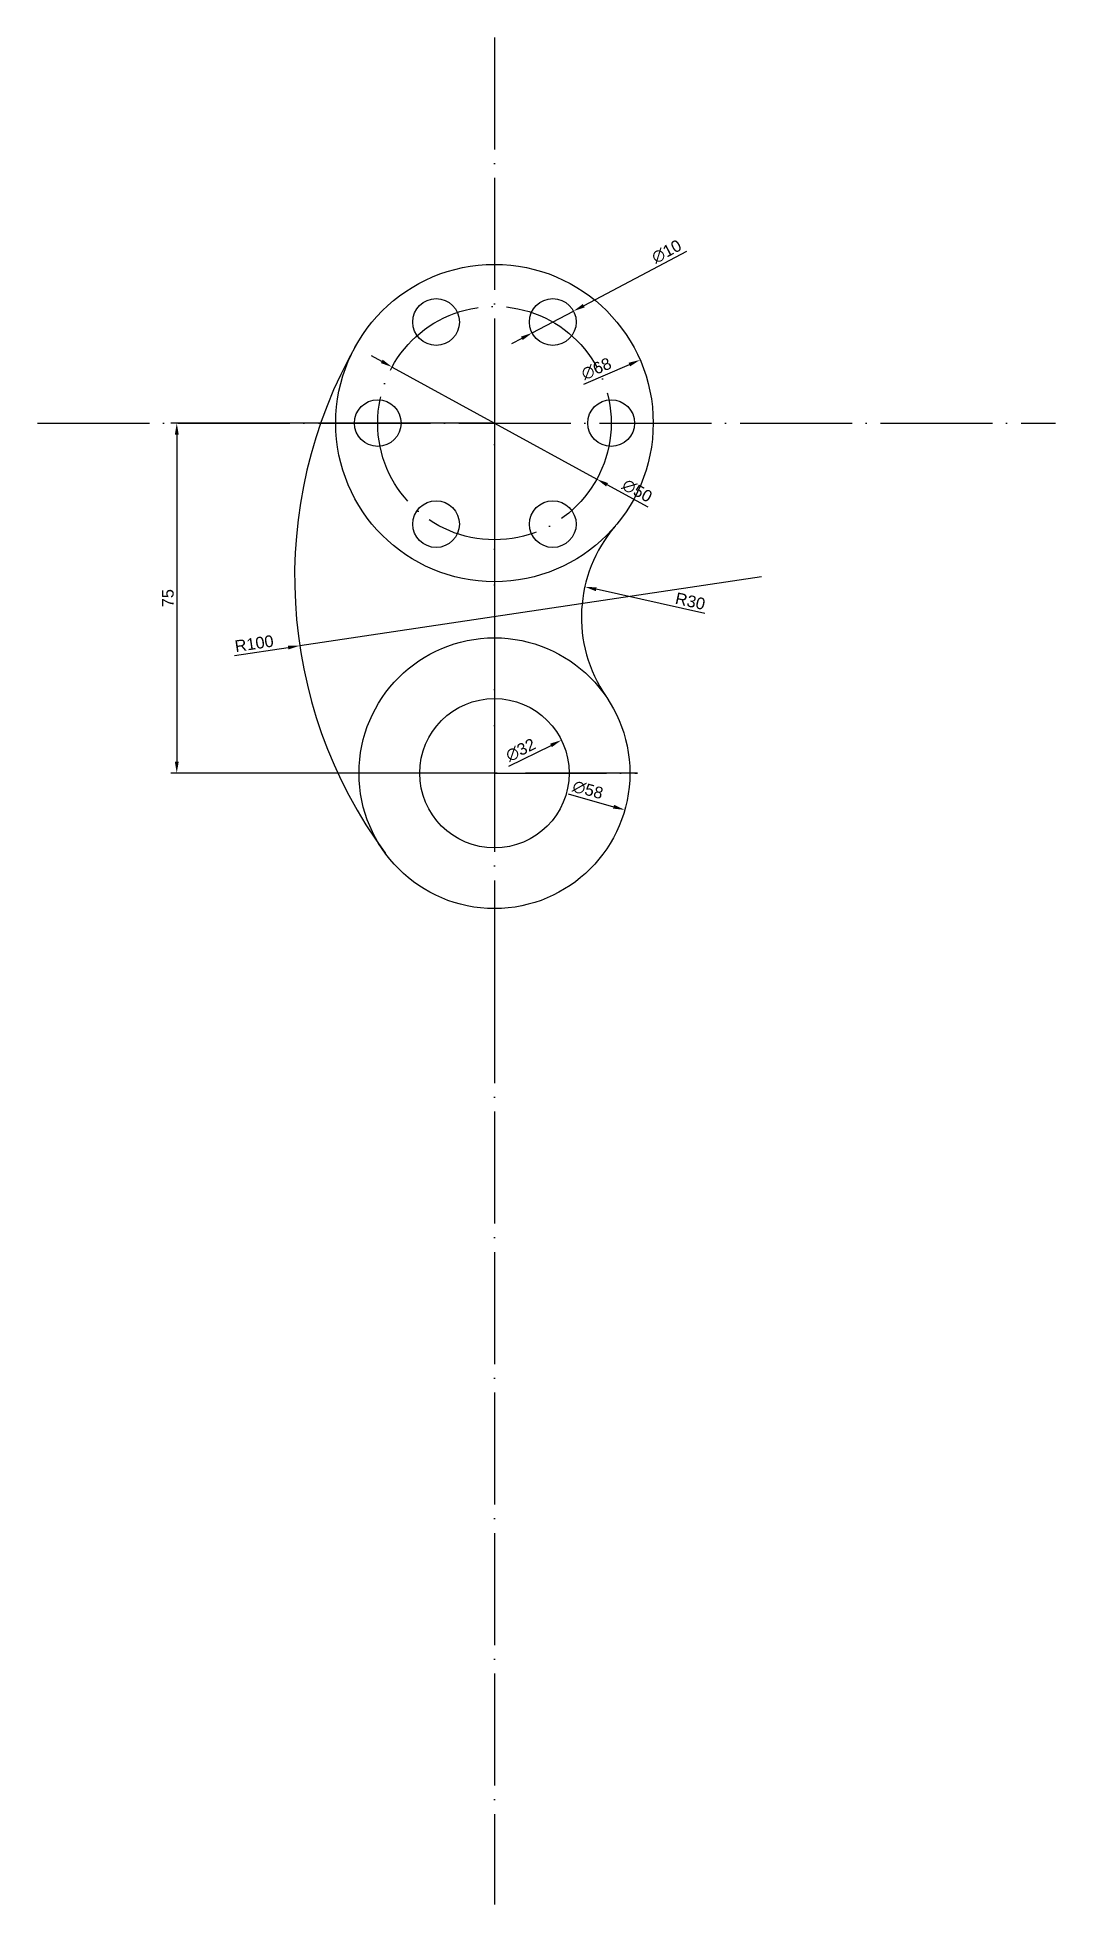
# Model space of a CAD drawing. Header units: millimetres. Extents: x 2606 to 2824, y 1866 to 2266.
import ezdxf

# ---------------------------------------------------------------- set-up
doc = ezdxf.new("R2010")
doc.units = ezdxf.units.MM
doc.linetypes.add('ACAD_ISO04W100', pattern=[30, 24, -3, 0, -3])
doc.layers.add('axis', color=30, linetype='ACAD_ISO04W100')
doc.layers.add('conture', color=10, linetype='Continuous', lineweight=30)
doc.layers.add('sizes', color=90, linetype='Continuous', lineweight=13)
doc.styles.get("Standard").update_dxf_attribs({"font": 'arial.ttf'})
doc.dimstyles.new('ISO-25', dxfattribs={"dimtxt": 2.5, "dimasz": 2.5, "dimexe": 1.25, "dimexo": 0.625, "dimtad": 1, "dimtxsty": 'Standard', "dimcen": 2.5, "dimadec": 0, "dimazin": 0, "dimtfac": 1, "dimtmove": 0, "dimatfit": 3, "dimfxl": 1, "dimarcsym": 0})

# ---------------------------------------------------------------- blocks, each defined once
blk = doc.blocks.new('*D4')
at = {"layer": 'sizes', "color": 0, "lineweight": -2, "transparency": 16777216}
blk.add_line((2722.89, 2191.78), (2732.63, 2196.01), dxfattribs=at)
at = {"layer": 'sizes', "color": 0, "transparency": 16777216}
blk.add_solid([(2732.47, 2196.39), (2732.8, 2195.63), (2734.93, 2197)], dxfattribs=at)
at = {"layer": 'sizes', "color": 0, "transparency": 16777216, "insert": (2725.57, 2195.1), "char_height": 2.5, "attachment_point": 5, "rotation": 23.4501}
blk.add_mtext('∅68', dxfattribs=at)
blk = doc.blocks.new('*D5')
at = {"layer": 'sizes', "color": 0, "lineweight": -2, "transparency": 16777216}
for p, q in [((2679.61, 2196.68), (2677.42, 2197.88)), ((2681.81, 2195.48), (2725.66, 2171.47)), ((2736.67, 2165.44), (2727.86, 2170.27))]:
    blk.add_line(p, q, dxfattribs=at)
at = {"layer": 'sizes', "color": 0, "transparency": 16777216}
for points in [[(2679.81, 2197.05), (2679.41, 2196.32), (2681.81, 2195.48)], [(2728.06, 2170.63), (2727.66, 2169.9), (2725.66, 2171.47)]]:
    blk.add_solid(points, dxfattribs=at)
at = {"layer": 'sizes', "color": 0, "transparency": 16777216, "insert": (2734.3, 2168.98), "char_height": 2.5, "attachment_point": 5, "rotation": 331.299}
blk.add_mtext('∅50', dxfattribs=at)
blk = doc.blocks.new('*D6')
at = {"layer": 'sizes', "color": 0, "lineweight": -2, "transparency": 16777216}
for p, q in [((2744.87, 2220.23), (2722.87, 2208.62)), ((2711.81, 2202.79), (2720.66, 2207.46)), ((2709.6, 2201.62), (2707.39, 2200.46))]:
    blk.add_line(p, q, dxfattribs=at)
at = {"layer": 'sizes', "color": 0, "transparency": 16777216}
for points in [[(2722.67, 2208.99), (2723.06, 2208.26), (2720.66, 2207.46)], [(2709.41, 2201.99), (2709.8, 2201.26), (2711.81, 2202.79)]]:
    blk.add_solid(points, dxfattribs=at)
at = {"layer": 'sizes', "color": 0, "transparency": 16777216, "insert": (2740.61, 2220.21), "char_height": 2.5, "attachment_point": 5, "rotation": 27.8168}
blk.add_mtext('∅10', dxfattribs=at)
blk = doc.blocks.new('*D7')
at = {"layer": 'sizes', "color": 0, "lineweight": -2, "transparency": 16777216}
for p, q in [((2703.11, 2183.47), (2634.44, 2183.47)), ((2635.69, 2180.97), (2635.69, 2110.97)), ((2703.11, 2108.47), (2634.44, 2108.47))]:
    blk.add_line(p, q, dxfattribs=at)
at = {"layer": 'sizes', "color": 0, "transparency": 16777216}
for points in [[(2635.27, 2180.97), (2636.11, 2180.97), (2635.69, 2183.47)], [(2635.27, 2110.97), (2636.11, 2110.97), (2635.69, 2108.47)]]:
    blk.add_solid(points, dxfattribs=at)
at = {"layer": 'sizes', "color": 0, "transparency": 16777216, "insert": (2633.79, 2145.97), "char_height": 2.5, "attachment_point": 5, "rotation": 90}
blk.add_mtext('75', dxfattribs=at)
blk = doc.blocks.new('*D8')
at = {"layer": 'sizes', "color": 0, "lineweight": -2, "transparency": 16777216}
blk.add_line((2748.79, 2142.67), (2725.53, 2147.87), dxfattribs=at)
at = {"layer": 'sizes', "color": 0, "transparency": 16777216}
blk.add_solid([(2725.62, 2148.27), (2725.44, 2147.46), (2723.09, 2148.41)], dxfattribs=at)
at = {"layer": 'sizes', "color": 0, "transparency": 16777216, "insert": (2745.68, 2145.32), "char_height": 2.5, "attachment_point": 5, "rotation": 347.4157}
blk.add_mtext('R30', dxfattribs=at)
blk = doc.blocks.new('*D9')
at = {"layer": 'sizes', "color": 0, "lineweight": -2, "transparency": 16777216}
for p, q in [((2760.93, 2150.54), (2662.03, 2135.77)), ((2648.03, 2133.68), (2659.56, 2135.4))]:
    blk.add_line(p, q, dxfattribs=at)
at = {"layer": 'sizes', "color": 0, "transparency": 16777216}
blk.add_solid([(2659.49, 2135.81), (2659.62, 2134.99), (2662.03, 2135.77)], dxfattribs=at)
at = {"layer": 'sizes', "color": 0, "transparency": 16777216, "insert": (2652.27, 2136.24), "char_height": 2.5, "attachment_point": 5, "rotation": 8.4937}
blk.add_mtext('R100', dxfattribs=at)
blk = doc.blocks.new('*D10')
at = {"layer": 'sizes', "color": 0, "lineweight": -2, "transparency": 16777216}
blk.add_line((2719.56, 2104.02), (2729.25, 2101.3), dxfattribs=at)
at = {"layer": 'sizes', "color": 0, "transparency": 16777216}
blk.add_solid([(2729.36, 2101.7), (2729.13, 2100.9), (2731.65, 2100.62)], dxfattribs=at)
at = {"layer": 'sizes', "color": 0, "transparency": 16777216, "insert": (2723.74, 2104.9), "char_height": 2.5, "attachment_point": 5, "rotation": 344.2893}
blk.add_mtext('∅58', dxfattribs=at)
blk = doc.blocks.new('*D11')
at = {"layer": 'sizes', "color": 0, "lineweight": -2, "transparency": 16777216}
blk.add_line((2706.85, 2110.01), (2715.85, 2114.44), dxfattribs=at)
at = {"layer": 'sizes', "color": 0, "transparency": 16777216}
blk.add_solid([(2715.66, 2114.81), (2716.03, 2114.07), (2718.09, 2115.55)], dxfattribs=at)
at = {"layer": 'sizes', "color": 0, "transparency": 16777216, "insert": (2709.36, 2113.44), "char_height": 2.5, "attachment_point": 5, "rotation": 26.2292}
blk.add_mtext('∅32', dxfattribs=at)

msp = doc.modelspace()

# ---------------------------------------------------------------- linework, layer by layer
at = {"layer": 'axis'}
for p, q in [((2703.735, 2266.103), (2703.735, 2066.103)), ((2605.83, 2183.474), (2823.938, 2183.474)), ((2703.735, 2183.474), (2703.735, 2108.474)), ((2734.406, 2108.474), (2674.35, 2108.474)), ((2703.735, 2108.474), (2734.406, 2108.474)), ((2703.735, 2066.103), (2703.735, 1866.103))]:
    msp.add_line(p, q, dxfattribs=at)
msp.add_circle((2703.735, 2183.474), 25, dxfattribs=at)
at = {"layer": 'conture'}
for centre, radius in [((2703.735, 2183.474), 34), ((2691.235, 2205.125), 5), ((2716.235, 2205.125), 5), ((2678.735, 2183.474), 5), ((2728.735, 2183.474), 5), ((2691.235, 2161.823), 5), ((2716.235, 2161.823), 5), ((2703.735, 2108.474), 29), ((2703.735, 2108.474), 16)]:
    msp.add_circle(centre, radius, dxfattribs=at)
for centre, radius, start, end in [((2760.931, 2150.541), 100, 150.06681, 216.33378), ((2752.371, 2141.874), 30, 139.4584, 214.47883)]:
    msp.add_arc(centre, radius, start, end, dxfattribs=at)

# ---------------------------------------------------------------- dimensions: what is measured, and where the dimension line sits
at = {"layer": 'sizes'}
for p1, p2, picture, middle in [((2711.813, 2202.791), (2720.658, 2207.458), '*D6', (2741.53, 2218.471)), ((2672.543, 2169.944), (2734.927, 2197.004), '*D4', (2726.357, 2193.287)), ((2675.819, 2116.327), (2731.652, 2100.621), '*D10', (2723.202, 2102.998)), ((2689.383, 2101.403), (2718.088, 2115.545), '*D11', (2710.227, 2111.673))]:
    dim = msp.add_diameter_dim_2p(p1=p1, p2=p2, dimstyle='ISO-25', dxfattribs=at)
    dim.commit()
    dim.dimension.update_dxf_attribs({"geometry": picture, "text_midpoint": middle, "dimtype": 163})
dim = msp.add_diameter_dim_2p(p1=(2681.807, 2195.48), p2=(2725.664, 2171.468), dimstyle='ISO-25', dxfattribs=at)
dim.commit()
dim.dimension.update_dxf_attribs({"geometry": '*D5', "text_midpoint": (2734.304, 2168.985)})
dim = msp.add_linear_dim(base=(2635.689, 2108.474), p1=(2703.735, 2183.474), p2=(2703.735, 2108.474), angle=90, dimstyle='ISO-25', dxfattribs=at)
dim.commit()
dim.dimension.update_dxf_attribs({"geometry": '*D7', "text_midpoint": (2633.793, 2145.974)})
dim = msp.add_radius_dim(center=(2760.931, 2150.541), mpoint=(2662.028, 2135.771), dimstyle='ISO-25', dxfattribs=at)
dim.commit()
dim.dimension.update_dxf_attribs({"geometry": '*D9', "text_midpoint": (2652.274, 2136.236)})
dim = msp.add_radius_dim(center=(2752.371, 2141.874), mpoint=(2723.092, 2148.41), dimstyle='ISO-25', dxfattribs=at)
dim.commit()
dim.dimension.update_dxf_attribs({"geometry": '*D8', "text_midpoint": (2745.264, 2143.461), "dimtype": 164})

doc.saveas('drawing.dxf')
